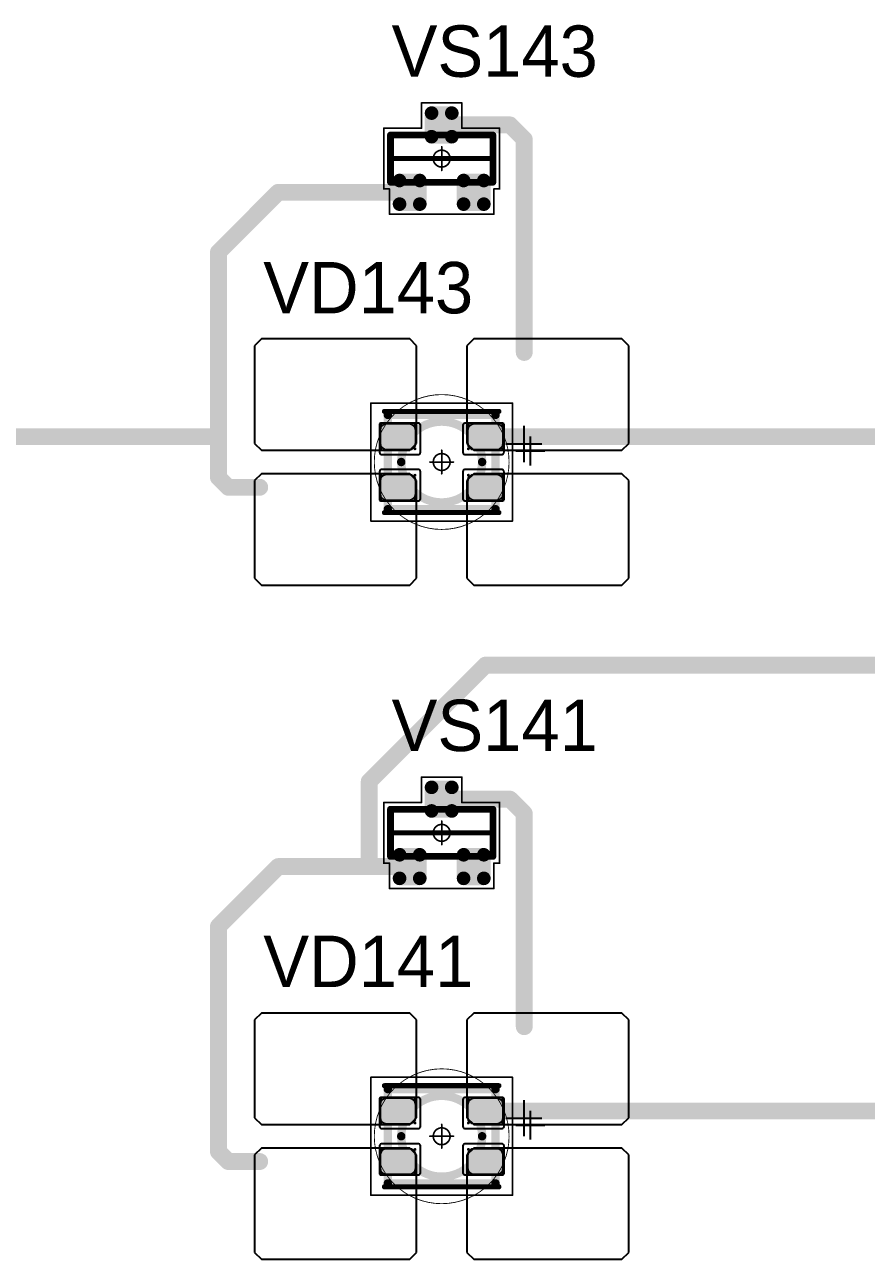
# Model space of a CAD drawing. Header units: millimetres. Extents: x 0 to 400, y 0 to 511.
# Drawn here: x 347.63 to 372.6, y 57.85 to 94.47 of the extents above; entities that cross this region are included whole.
import ezdxf

# ---------------------------------------------------------------- set-up
doc = ezdxf.new("R2010")
doc.units = ezdxf.units.MM
for name, color, linetype in [('Mechanical13', 56, 'Continuous'), ('Mechanical15', 56, 'Continuous'), ('Mechanical2', 216, 'Continuous'), ('TopLayer', 1, 'Continuous'), ('TopOverlay', 2, 'Continuous'), ('TopPaste', 8, 'Continuous'), ('TopSolder', 216, 'Continuous')]:
    doc.layers.add(name, color=color, linetype=linetype)

# ---------------------------------------------------------------- blocks, each defined once
blk = doc.blocks.new('SOT23_454')
at = {"layer": 'Mechanical13', "const_width": 0.2}
for points in [[(-0.7, 1.52), (0.7, 1.52)], [(-0.7, 1.52), (-0.7, -1.52)], [(0.7, 1.52), (0.7, -1.52)], [(-0.7, -1.52), (0.7, -1.52)]]:
    blk.add_lwpolyline(points, dxfattribs=at)
at = {"layer": 'Mechanical13', "const_width": 0.1}
for points in [[(-0.75, 1.52, 1), (-0.65, 1.52, 1)], [(-0.75, 1.52, 1), (-0.65, 1.52, 1)], [(0.65, 1.52, 1), (0.75, 1.52, 1)], [(0.65, 1.52, 1), (0.75, 1.52, 1)], [(-0.75, -1.52, 1), (-0.65, -1.52, 1)], [(-0.75, -1.52, 1), (-0.65, -1.52, 1)], [(0.65, -1.52, 1), (0.75, -1.52, 1)], [(0.65, -1.52, 1), (0.75, -1.52, 1)]]:
    blk.add_lwpolyline(points, format="xyb", close=True, dxfattribs=at)
at = {"layer": 'Mechanical15', "const_width": 0.05}
for points in [[(-1.65, 1.55), (-1.65, -1.55)], [(-1.65, 1.55), (-0.9, 1.55)], [(-0.9, 1.72), (-0.9, 1.55)], [(-0.9, 1.72), (0.9, 1.72)], [(0.9, 1.72), (0.9, 0.6)], [(0, 0.35), (0, -0.35)], [(0.9, 0.6), (1.65, 0.6)], [(1.65, 0.6), (1.65, -0.6)], [(-0.35, 0), (0.35, 0)], [(0.9, -0.6), (1.65, -0.6)], [(0.9, -0.6), (0.9, -1.72)], [(-1.65, -1.55), (-0.9, -1.55)], [(-0.9, -1.55), (-0.9, -1.72)], [(-0.9, -1.72), (0.9, -1.72)]]:
    blk.add_lwpolyline(points, dxfattribs=at)
at = {"layer": 'Mechanical15'}
for points, const_width in [([(-1.662, 1.55, 1), (-1.637, 1.55, 1)], 0.025), ([(-1.662, 1.55, 1), (-1.637, 1.55, 1)], 0.025), ([(-0.913, 1.72, 1), (-0.888, 1.72, 1)], 0.025), ([(-0.913, 1.72, 1), (-0.888, 1.72, 1)], 0.025), ([(-0.913, 1.55, 1), (-0.888, 1.55, 1)], 0.025), ([(-0.913, 1.55, 1), (-0.888, 1.55, 1)], 0.025), ([(0.888, 1.72, 1), (0.913, 1.72, 1)], 0.025), ([(0.888, 1.72, 1), (0.913, 1.72, 1)], 0.025), ([(-0.012, 0.35, 1), (0.012, 0.35, 1)], 0.025), ([(0.888, 0.6, 1), (0.913, 0.6, 1)], 0.025), ([(0.888, 0.6, 1), (0.913, 0.6, 1)], 0.025), ([(1.637, 0.6, 1), (1.662, 0.6, 1)], 0.025), ([(1.637, 0.6, 1), (1.662, 0.6, 1)], 0.025), ([(-0.362, 0, 1), (-0.337, 0, 1)], 0.025), ([(0.25, 0, 1), (-0.25, 0, 1)], 0.05), ([(-0.262, 0, 1), (-0.238, 0, 1)], 0.025), ([(0.238, 0, 1), (0.262, 0, 1)], 0.025), ([(0.337, 0, 1), (0.362, 0, 1)], 0.025), ([(-0.012, -0.35, 1), (0.012, -0.35, 1)], 0.025), ([(0.888, -0.6, 1), (0.913, -0.6, 1)], 0.025), ([(0.888, -0.6, 1), (0.913, -0.6, 1)], 0.025), ([(1.637, -0.6, 1), (1.662, -0.6, 1)], 0.025), ([(1.637, -0.6, 1), (1.662, -0.6, 1)], 0.025), ([(-1.662, -1.55, 1), (-1.637, -1.55, 1)], 0.025), ([(-1.662, -1.55, 1), (-1.637, -1.55, 1)], 0.025), ([(-0.913, -1.55, 1), (-0.888, -1.55, 1)], 0.025), ([(-0.913, -1.55, 1), (-0.888, -1.55, 1)], 0.025), ([(-0.913, -1.72, 1), (-0.888, -1.72, 1)], 0.025), ([(-0.913, -1.72, 1), (-0.888, -1.72, 1)], 0.025), ([(0.888, -1.72, 1), (0.913, -1.72, 1)], 0.025), ([(0.888, -1.72, 1), (0.913, -1.72, 1)], 0.025)]:
    blk.add_lwpolyline(points, format="xyb", close=True, dxfattribs=dict(at, const_width=const_width))
at = {"layer": 'TopLayer', "const_width": 0.1}
for points in [[(-1.4, 1.25, 1), (-1.3, 1.25, 1)], [(-0.7, 1.25, 1), (-0.6, 1.25, 1)], [(-1.4, 0.65, 1), (-1.3, 0.65, 1)], [(-0.7, 0.65, 1), (-0.6, 0.65, 1)], [(0.6, 0.3, 1), (0.7, 0.3, 1)], [(1.3, 0.3, 1), (1.4, 0.3, 1)], [(0.6, -0.3, 1), (0.7, -0.3, 1)], [(1.3, -0.3, 1), (1.4, -0.3, 1)], [(-1.4, -0.65, 1), (-1.3, -0.65, 1)], [(-0.7, -0.65, 1), (-0.6, -0.65, 1)], [(-1.4, -1.25, 1), (-1.3, -1.25, 1)], [(-0.7, -1.25, 1), (-0.6, -1.25, 1)]]:
    blk.add_lwpolyline(points, format="xyb", close=True, dxfattribs=at)
at = {"layer": 'TopLayer'}
for points in [[(-1.45, 1.25), (-1.45, 0.65), (-0.55, 1.25), (-0.55, 0.65)], [(-1.35, 1.35), (-1.35, 0.55), (-0.65, 1.35), (-0.65, 0.55)], [(0.65, 0.4), (0.65, -0.4), (1.35, 0.4), (1.35, -0.4)], [(0.55, 0.3), (0.55, -0.3), (1.45, 0.3), (1.45, -0.3)], [(-1.45, -0.65), (-1.45, -1.25), (-0.55, -0.65), (-0.55, -1.25)], [(-1.35, -0.55), (-1.35, -1.35), (-0.65, -0.55), (-0.65, -1.35)]]:
    blk.add_solid(points, dxfattribs=at)
at = {"layer": 'TopOverlay', "const_width": 0.15}
blk.add_lwpolyline([(0, 1.5), (0, -1.5)], dxfattribs=at)
at = {"layer": 'TopOverlay', "const_width": 0.075}
for points in [[(-0.038, 1.5, 1), (0.038, 1.5, 1)], [(-0.038, -1.5, 1), (0.038, -1.5, 1)]]:
    blk.add_lwpolyline(points, format="xyb", close=True, dxfattribs=at)
at = {"layer": 'TopPaste', "const_width": 0.075}
for points in [[(-1.387, 1.25, 1), (-1.313, 1.25, 1)], [(-0.687, 1.25, 1), (-0.613, 1.25, 1)], [(-1.387, 0.65, 1), (-1.313, 0.65, 1)], [(-0.687, 0.65, 1), (-0.613, 0.65, 1)], [(0.613, 0.3, 1), (0.687, 0.3, 1)], [(1.313, 0.3, 1), (1.387, 0.3, 1)], [(0.613, -0.3, 1), (0.687, -0.3, 1)], [(1.313, -0.3, 1), (1.387, -0.3, 1)], [(-1.387, -0.65, 1), (-1.313, -0.65, 1)], [(-0.687, -0.65, 1), (-0.613, -0.65, 1)], [(-1.387, -1.25, 1), (-1.313, -1.25, 1)], [(-0.687, -1.25, 1), (-0.613, -1.25, 1)]]:
    blk.add_lwpolyline(points, format="xyb", close=True, dxfattribs=at)
at = {"layer": 'TopPaste'}
for points in [[(-1.425, 1.25), (-1.425, 0.65), (-0.575, 1.25), (-0.575, 0.65)], [(-1.35, 1.325), (-1.35, 0.575), (-0.65, 1.325), (-0.65, 0.575)], [(0.65, 0.375), (0.65, -0.375), (1.35, 0.375), (1.35, -0.375)], [(0.575, 0.3), (0.575, -0.3), (1.425, 0.3), (1.425, -0.3)], [(-1.425, -0.65), (-1.425, -1.25), (-0.575, -0.65), (-0.575, -1.25)], [(-1.35, -0.575), (-1.35, -1.325), (-0.65, -0.575), (-0.65, -1.325)]]:
    blk.add_solid(points, dxfattribs=at)
at = {"layer": 'TopSolder', "const_width": 0.202}
for points in [[(-1.451, 1.25, 1), (-1.249, 1.25, 1)], [(-0.751, 1.25, 1), (-0.549, 1.25, 1)], [(-1.451, 0.65, 1), (-1.249, 0.65, 1)], [(-0.751, 0.65, 1), (-0.549, 0.65, 1)], [(0.549, 0.3, 1), (0.751, 0.3, 1)], [(1.249, 0.3, 1), (1.451, 0.3, 1)], [(0.549, -0.3, 1), (0.751, -0.3, 1)], [(1.249, -0.3, 1), (1.451, -0.3, 1)], [(-1.451, -0.65, 1), (-1.249, -0.65, 1)], [(-0.751, -0.65, 1), (-0.549, -0.65, 1)], [(-1.451, -1.25, 1), (-1.249, -1.25, 1)], [(-0.751, -1.25, 1), (-0.549, -1.25, 1)]]:
    blk.add_lwpolyline(points, format="xyb", close=True, dxfattribs=at)
at = {"layer": 'TopSolder'}
for points in [[(-1.552, 1.25), (-1.552, 0.65), (-0.448, 1.25), (-0.448, 0.65)], [(-1.35, 1.452), (-1.35, 0.448), (-0.65, 1.452), (-0.65, 0.448)], [(0.65, 0.502), (0.65, -0.502), (1.35, 0.502), (1.35, -0.502)], [(0.448, 0.3), (0.448, -0.3), (1.552, 0.3), (1.552, -0.3)], [(-1.552, -0.65), (-1.552, -1.25), (-0.448, -0.65), (-0.448, -1.25)], [(-1.35, -0.448), (-1.35, -1.452), (-0.65, -0.448), (-0.65, -1.452)]]:
    blk.add_solid(points, dxfattribs=at)
blk = doc.blocks.new('SOT23_456')
at = {"layer": 'Mechanical13', "const_width": 0.2}
for points in [[(-0.7, 1.52), (0.7, 1.52)], [(-0.7, 1.52), (-0.7, -1.52)], [(0.7, 1.52), (0.7, -1.52)], [(-0.7, -1.52), (0.7, -1.52)]]:
    blk.add_lwpolyline(points, dxfattribs=at)
at = {"layer": 'Mechanical13', "const_width": 0.1}
for points in [[(-0.75, 1.52, 1), (-0.65, 1.52, 1)], [(-0.75, 1.52, 1), (-0.65, 1.52, 1)], [(0.65, 1.52, 1), (0.75, 1.52, 1)], [(0.65, 1.52, 1), (0.75, 1.52, 1)], [(-0.75, -1.52, 1), (-0.65, -1.52, 1)], [(-0.75, -1.52, 1), (-0.65, -1.52, 1)], [(0.65, -1.52, 1), (0.75, -1.52, 1)], [(0.65, -1.52, 1), (0.75, -1.52, 1)]]:
    blk.add_lwpolyline(points, format="xyb", close=True, dxfattribs=at)
at = {"layer": 'Mechanical15', "const_width": 0.05}
for points in [[(-1.65, 1.55), (-1.65, -1.55)], [(-1.65, 1.55), (-0.9, 1.55)], [(-0.9, 1.72), (-0.9, 1.55)], [(-0.9, 1.72), (0.9, 1.72)], [(0.9, 1.72), (0.9, 0.6)], [(0, 0.35), (0, -0.35)], [(0.9, 0.6), (1.65, 0.6)], [(1.65, 0.6), (1.65, -0.6)], [(-0.35, 0), (0.35, 0)], [(0.9, -0.6), (1.65, -0.6)], [(0.9, -0.6), (0.9, -1.72)], [(-1.65, -1.55), (-0.9, -1.55)], [(-0.9, -1.55), (-0.9, -1.72)], [(-0.9, -1.72), (0.9, -1.72)]]:
    blk.add_lwpolyline(points, dxfattribs=at)
at = {"layer": 'Mechanical15'}
for points, const_width in [([(-1.662, 1.55, 1), (-1.637, 1.55, 1)], 0.025), ([(-1.662, 1.55, 1), (-1.637, 1.55, 1)], 0.025), ([(-0.913, 1.72, 1), (-0.888, 1.72, 1)], 0.025), ([(-0.913, 1.72, 1), (-0.888, 1.72, 1)], 0.025), ([(-0.913, 1.55, 1), (-0.888, 1.55, 1)], 0.025), ([(-0.913, 1.55, 1), (-0.888, 1.55, 1)], 0.025), ([(0.888, 1.72, 1), (0.913, 1.72, 1)], 0.025), ([(0.888, 1.72, 1), (0.913, 1.72, 1)], 0.025), ([(-0.012, 0.35, 1), (0.012, 0.35, 1)], 0.025), ([(0.888, 0.6, 1), (0.913, 0.6, 1)], 0.025), ([(0.888, 0.6, 1), (0.913, 0.6, 1)], 0.025), ([(1.637, 0.6, 1), (1.662, 0.6, 1)], 0.025), ([(1.637, 0.6, 1), (1.662, 0.6, 1)], 0.025), ([(-0.362, 0, 1), (-0.337, 0, 1)], 0.025), ([(0.25, 0, 1), (-0.25, 0, 1)], 0.05), ([(-0.262, 0, 1), (-0.238, 0, 1)], 0.025), ([(0.238, 0, 1), (0.262, 0, 1)], 0.025), ([(0.337, 0, 1), (0.362, 0, 1)], 0.025), ([(-0.012, -0.35, 1), (0.012, -0.35, 1)], 0.025), ([(0.888, -0.6, 1), (0.913, -0.6, 1)], 0.025), ([(0.888, -0.6, 1), (0.913, -0.6, 1)], 0.025), ([(1.637, -0.6, 1), (1.662, -0.6, 1)], 0.025), ([(1.637, -0.6, 1), (1.662, -0.6, 1)], 0.025), ([(-1.662, -1.55, 1), (-1.637, -1.55, 1)], 0.025), ([(-1.662, -1.55, 1), (-1.637, -1.55, 1)], 0.025), ([(-0.913, -1.55, 1), (-0.888, -1.55, 1)], 0.025), ([(-0.913, -1.55, 1), (-0.888, -1.55, 1)], 0.025), ([(-0.913, -1.72, 1), (-0.888, -1.72, 1)], 0.025), ([(-0.913, -1.72, 1), (-0.888, -1.72, 1)], 0.025), ([(0.888, -1.72, 1), (0.913, -1.72, 1)], 0.025), ([(0.888, -1.72, 1), (0.913, -1.72, 1)], 0.025)]:
    blk.add_lwpolyline(points, format="xyb", close=True, dxfattribs=dict(at, const_width=const_width))
at = {"layer": 'TopLayer', "const_width": 0.1}
for points in [[(-1.4, 1.25, 1), (-1.3, 1.25, 1)], [(-0.7, 1.25, 1), (-0.6, 1.25, 1)], [(-1.4, 0.65, 1), (-1.3, 0.65, 1)], [(-0.7, 0.65, 1), (-0.6, 0.65, 1)], [(0.6, 0.3, 1), (0.7, 0.3, 1)], [(1.3, 0.3, 1), (1.4, 0.3, 1)], [(0.6, -0.3, 1), (0.7, -0.3, 1)], [(1.3, -0.3, 1), (1.4, -0.3, 1)], [(-1.4, -0.65, 1), (-1.3, -0.65, 1)], [(-0.7, -0.65, 1), (-0.6, -0.65, 1)], [(-1.4, -1.25, 1), (-1.3, -1.25, 1)], [(-0.7, -1.25, 1), (-0.6, -1.25, 1)]]:
    blk.add_lwpolyline(points, format="xyb", close=True, dxfattribs=at)
at = {"layer": 'TopLayer'}
for points in [[(-1.45, 1.25), (-1.45, 0.65), (-0.55, 1.25), (-0.55, 0.65)], [(-1.35, 1.35), (-1.35, 0.55), (-0.65, 1.35), (-0.65, 0.55)], [(0.65, 0.4), (0.65, -0.4), (1.35, 0.4), (1.35, -0.4)], [(0.55, 0.3), (0.55, -0.3), (1.45, 0.3), (1.45, -0.3)], [(-1.45, -0.65), (-1.45, -1.25), (-0.55, -0.65), (-0.55, -1.25)], [(-1.35, -0.55), (-1.35, -1.35), (-0.65, -0.55), (-0.65, -1.35)]]:
    blk.add_solid(points, dxfattribs=at)
at = {"layer": 'TopOverlay', "const_width": 0.15}
blk.add_lwpolyline([(0, 1.5), (0, -1.5)], dxfattribs=at)
at = {"layer": 'TopOverlay', "const_width": 0.075}
for points in [[(-0.038, 1.5, 1), (0.038, 1.5, 1)], [(-0.038, -1.5, 1), (0.038, -1.5, 1)]]:
    blk.add_lwpolyline(points, format="xyb", close=True, dxfattribs=at)
at = {"layer": 'TopPaste', "const_width": 0.075}
for points in [[(-1.387, 1.25, 1), (-1.313, 1.25, 1)], [(-0.687, 1.25, 1), (-0.613, 1.25, 1)], [(-1.387, 0.65, 1), (-1.313, 0.65, 1)], [(-0.687, 0.65, 1), (-0.613, 0.65, 1)], [(0.613, 0.3, 1), (0.687, 0.3, 1)], [(1.313, 0.3, 1), (1.387, 0.3, 1)], [(0.613, -0.3, 1), (0.687, -0.3, 1)], [(1.313, -0.3, 1), (1.387, -0.3, 1)], [(-1.387, -0.65, 1), (-1.313, -0.65, 1)], [(-0.687, -0.65, 1), (-0.613, -0.65, 1)], [(-1.387, -1.25, 1), (-1.313, -1.25, 1)], [(-0.687, -1.25, 1), (-0.613, -1.25, 1)]]:
    blk.add_lwpolyline(points, format="xyb", close=True, dxfattribs=at)
at = {"layer": 'TopPaste'}
for points in [[(-1.425, 1.25), (-1.425, 0.65), (-0.575, 1.25), (-0.575, 0.65)], [(-1.35, 1.325), (-1.35, 0.575), (-0.65, 1.325), (-0.65, 0.575)], [(0.65, 0.375), (0.65, -0.375), (1.35, 0.375), (1.35, -0.375)], [(0.575, 0.3), (0.575, -0.3), (1.425, 0.3), (1.425, -0.3)], [(-1.425, -0.65), (-1.425, -1.25), (-0.575, -0.65), (-0.575, -1.25)], [(-1.35, -0.575), (-1.35, -1.325), (-0.65, -0.575), (-0.65, -1.325)]]:
    blk.add_solid(points, dxfattribs=at)
at = {"layer": 'TopSolder', "const_width": 0.202}
for points in [[(-1.451, 1.25, 1), (-1.249, 1.25, 1)], [(-0.751, 1.25, 1), (-0.549, 1.25, 1)], [(-1.451, 0.65, 1), (-1.249, 0.65, 1)], [(-0.751, 0.65, 1), (-0.549, 0.65, 1)], [(0.549, 0.3, 1), (0.751, 0.3, 1)], [(1.249, 0.3, 1), (1.451, 0.3, 1)], [(0.549, -0.3, 1), (0.751, -0.3, 1)], [(1.249, -0.3, 1), (1.451, -0.3, 1)], [(-1.451, -0.65, 1), (-1.249, -0.65, 1)], [(-0.751, -0.65, 1), (-0.549, -0.65, 1)], [(-1.451, -1.25, 1), (-1.249, -1.25, 1)], [(-0.751, -1.25, 1), (-0.549, -1.25, 1)]]:
    blk.add_lwpolyline(points, format="xyb", close=True, dxfattribs=at)
at = {"layer": 'TopSolder'}
for points in [[(-1.552, 1.25), (-1.552, 0.65), (-0.448, 1.25), (-0.448, 0.65)], [(-1.35, 1.452), (-1.35, 0.448), (-0.65, 1.452), (-0.65, 0.448)], [(0.65, 0.502), (0.65, -0.502), (1.35, 0.502), (1.35, -0.502)], [(0.448, 0.3), (0.448, -0.3), (1.552, 0.3), (1.552, -0.3)], [(-1.552, -0.65), (-1.552, -1.25), (-0.448, -0.65), (-0.448, -1.25)], [(-1.35, -0.448), (-1.35, -1.452), (-0.65, -0.448), (-0.65, -1.452)]]:
    blk.add_solid(points, dxfattribs=at)
blk = doc.blocks.new('E65F_658')
at = {"layer": 'Mechanical13'}
for p, q in [((2.441, 1.071), (2.441, 0)), ((1.905, 0.536), (2.976, 0.536))]:
    blk.add_line(p, q, dxfattribs=at)
at = {"layer": 'Mechanical13', "const_width": 0.25}
for points in [[(-1.6, -1.4), (-1.6, 1.4)], [(-1.6, 1.4), (1.6, 1.4)], [(1.6, -1.4), (1.6, 1.4)], [(-1.6, -1.4), (1.6, -1.4)]]:
    blk.add_lwpolyline(points, dxfattribs=at)
at = {"layer": 'Mechanical13'}
for points, const_width in [([(-1.663, 1.4, 1), (-1.538, 1.4, 1)], 0.125), ([(-1.663, 1.4, 1), (-1.538, 1.4, 1)], 0.125), ([(1.537, 1.4, 1), (1.662, 1.4, 1)], 0.125), ([(1.537, 1.4, 1), (1.662, 1.4, 1)], 0.125), ([(1.2, 0, 1), (-1.2, 0, 1)], 0.25), ([(-1.263, 0, 1), (-1.138, 0, 1)], 0.125), ([(1.137, 0, 1), (1.262, 0, 1)], 0.125), ([(-1.663, -1.4, 1), (-1.538, -1.4, 1)], 0.125), ([(-1.663, -1.4, 1), (-1.538, -1.4, 1)], 0.125), ([(1.537, -1.4, 1), (1.662, -1.4, 1)], 0.125), ([(1.537, -1.4, 1), (1.662, -1.4, 1)], 0.125)]:
    blk.add_lwpolyline(points, format="xyb", close=True, dxfattribs=dict(at, const_width=const_width))
at = {"layer": 'Mechanical15', "const_width": 0.05}
for points in [[(-2.1, 1.75), (2.1, 1.75)], [(-2.1, -1.75), (-2.1, 1.75)], [(2.1, -1.75), (2.1, 1.75)], [(0, -0.35), (0, 0.35)], [(0, -0.35), (0, 0.35)], [(-0.35, 0), (0.35, 0)], [(-0.35, 0), (0.35, 0)], [(-2.1, -1.75), (2.1, -1.75)]]:
    blk.add_lwpolyline(points, dxfattribs=at)
at = {"layer": 'Mechanical15'}
for points, const_width in [([(-2.113, 1.75, 1), (-2.088, 1.75, 1)], 0.025), ([(-2.113, 1.75, 1), (-2.088, 1.75, 1)], 0.025), ([(2.087, 1.75, 1), (2.112, 1.75, 1)], 0.025), ([(2.087, 1.75, 1), (2.112, 1.75, 1)], 0.025), ([(-0.013, 0.35, 1), (0.012, 0.35, 1)], 0.025), ([(-0.013, 0.35, 1), (0.012, 0.35, 1)], 0.025), ([(-0.363, 0, 1), (-0.338, 0, 1)], 0.025), ([(-0.363, 0, 1), (-0.338, 0, 1)], 0.025), ([(0.25, 0, 1), (-0.25, 0, 1)], 0.05), ([(0.25, 0, 1), (-0.25, 0, 1)], 0.05), ([(-0.263, 0, 1), (-0.238, 0, 1)], 0.025), ([(-0.263, 0, 1), (-0.238, 0, 1)], 0.025), ([(0.237, 0, 1), (0.262, 0, 1)], 0.025), ([(0.237, 0, 1), (0.262, 0, 1)], 0.025), ([(0.337, 0, 1), (0.362, 0, 1)], 0.025), ([(0.337, 0, 1), (0.362, 0, 1)], 0.025), ([(-0.013, -0.35, 1), (0.012, -0.35, 1)], 0.025), ([(-0.013, -0.35, 1), (0.012, -0.35, 1)], 0.025), ([(-2.113, -1.75, 1), (-2.088, -1.75, 1)], 0.025), ([(-2.113, -1.75, 1), (-2.088, -1.75, 1)], 0.025), ([(2.087, -1.75, 1), (2.112, -1.75, 1)], 0.025), ([(2.087, -1.75, 1), (2.112, -1.75, 1)], 0.025)]:
    blk.add_lwpolyline(points, format="xyb", close=True, dxfattribs=dict(at, const_width=const_width))
at = {"layer": 'TopLayer'}
for p, q in [((-5.35, 3.65), (-5.55, 3.45)), ((-5.55, 3.45), (-5.55, 3.45)), ((-5.55, 3.45), (-5.55, 0.55)), ((-0.95, 3.65), (-5.35, 3.65)), ((-5.35, 3.65), (-5.35, 3.65)), ((-0.75, 3.45), (-0.95, 3.65)), ((-0.75, 0.55), (-0.75, 3.45)), ((0.95, 3.65), (0.75, 3.45)), ((0.75, 3.45), (0.75, 3.45)), ((0.75, 3.45), (0.75, 0.55)), ((5.35, 3.65), (0.95, 3.65)), ((0.95, 3.65), (0.95, 3.65)), ((5.55, 3.45), (5.35, 3.65)), ((5.55, 0.55), (5.55, 3.45)), ((-5.55, 0.55), (-5.35, 0.35)), ((-0.95, 0.35), (-0.75, 0.55)), ((0.75, 0.55), (0.95, 0.35)), ((5.35, 0.35), (5.55, 0.55)), ((-5.35, 0.35), (-0.95, 0.35)), ((0.95, 0.35), (5.35, 0.35)), ((-5.35, -0.35), (-5.55, -0.55)), ((-0.95, -0.35), (-5.35, -0.35)), ((-5.35, -0.35), (-5.35, -0.35)), ((-0.75, -0.55), (-0.95, -0.35)), ((0.95, -0.35), (0.75, -0.55)), ((5.35, -0.35), (0.95, -0.35)), ((0.95, -0.35), (0.95, -0.35)), ((5.55, -0.55), (5.35, -0.35)), ((-5.55, -0.55), (-5.55, -0.55)), ((-5.55, -0.55), (-5.55, -3.45)), ((-0.75, -3.45), (-0.75, -0.55)), ((0.75, -0.55), (0.75, -0.55)), ((0.75, -0.55), (0.75, -3.45)), ((5.55, -3.45), (5.55, -0.55)), ((-5.55, -3.45), (-5.35, -3.65)), ((-5.35, -3.65), (-0.95, -3.65)), ((-0.95, -3.65), (-0.75, -3.45)), ((0.75, -3.45), (0.95, -3.65)), ((0.95, -3.65), (5.35, -3.65)), ((5.35, -3.65), (5.55, -3.45))]:
    blk.add_line(p, q, dxfattribs=at)
at = {"layer": 'TopLayer', "const_width": 0.04}
for points in [[(-1.83, 1.11, 1), (-1.79, 1.11, 1)], [(-0.81, 1.11, 1), (-0.77, 1.11, 1)], [(0.77, 1.11, 1), (0.81, 1.11, 1)], [(1.79, 1.11, 1), (1.83, 1.11, 1)], [(-1.83, 0.39, 1), (-1.79, 0.39, 1)], [(-0.81, 0.39, 1), (-0.77, 0.39, 1)], [(0.77, 0.39, 1), (0.81, 0.39, 1)], [(1.79, 0.39, 1), (1.83, 0.39, 1)], [(-1.83, -0.39, 1), (-1.79, -0.39, 1)], [(-0.81, -0.39, 1), (-0.77, -0.39, 1)], [(0.77, -0.39, 1), (0.81, -0.39, 1)], [(1.79, -0.39, 1), (1.83, -0.39, 1)], [(-1.83, -1.11, 1), (-1.79, -1.11, 1)], [(-0.81, -1.11, 1), (-0.77, -1.11, 1)], [(0.77, -1.11, 1), (0.81, -1.11, 1)], [(1.79, -1.11, 1), (1.83, -1.11, 1)]]:
    blk.add_lwpolyline(points, format="xyb", close=True, dxfattribs=at)
at = {"layer": 'TopLayer'}
for points in [[(-1.85, 1.11), (-1.85, 0.39), (-0.75, 1.11), (-0.75, 0.39)], [(-1.81, 1.15), (-1.81, 0.35), (-0.79, 1.15), (-0.79, 0.35)], [(0.75, 1.11), (0.75, 0.39), (1.85, 1.11), (1.85, 0.39)], [(0.79, 1.15), (0.79, 0.35), (1.81, 1.15), (1.81, 0.35)], [(-1.81, -0.35), (-1.81, -1.15), (-0.79, -0.35), (-0.79, -1.15)], [(0.79, -0.35), (0.79, -1.15), (1.81, -0.35), (1.81, -1.15)], [(-1.85, -0.39), (-1.85, -1.11), (-0.75, -0.39), (-0.75, -1.11)], [(0.75, -0.39), (0.75, -1.11), (1.85, -0.39), (1.85, -1.11)]]:
    blk.add_solid(points, dxfattribs=at)
at = {"layer": 'TopOverlay'}
for p, q in [((2.628, 0.757), (2.628, -0.1)), ((2.2, 0.328), (3.057, 0.328))]:
    blk.add_line(p, q, dxfattribs=at)
at = {"layer": 'TopOverlay', "const_width": 0.15}
for points in [[(-1.7, 1.5), (1.7, 1.5)], [(-1.7, -1.5), (1.7, -1.5)]]:
    blk.add_lwpolyline(points, dxfattribs=at)
at = {"layer": 'TopOverlay', "const_width": 0.075}
for points in [[(-1.738, 1.5, 1), (-1.663, 1.5, 1)], [(1.662, 1.5, 1), (1.737, 1.5, 1)], [(-1.738, -1.5, 1), (-1.663, -1.5, 1)], [(1.662, -1.5, 1), (1.737, -1.5, 1)]]:
    blk.add_lwpolyline(points, format="xyb", close=True, dxfattribs=at)
at = {"layer": 'TopPaste'}
for p, q in [((-1.711, 1.114), (-1.773, 1.073)), ((-1.638, 1.129), (-1.711, 1.114)), ((-0.963, 1.129), (-1.638, 1.129)), ((-0.889, 1.114), (-0.963, 1.129)), ((-0.827, 1.073), (-0.889, 1.114)), ((0.889, 1.114), (0.827, 1.073)), ((0.962, 1.129), (0.889, 1.114)), ((1.637, 1.129), (0.962, 1.129)), ((1.711, 1.114), (1.637, 1.129)), ((1.773, 1.073), (1.711, 1.114)), ((-1.814, 1.011), (-1.829, 0.938)), ((-1.829, 0.938), (-1.829, 0.563)), ((-1.773, 1.073), (-1.814, 1.011)), ((-0.786, 1.011), (-0.827, 1.073)), ((-0.771, 0.938), (-0.786, 1.011)), ((-0.771, 0.563), (-0.771, 0.938)), ((0.786, 1.011), (0.771, 0.938)), ((0.771, 0.938), (0.771, 0.563)), ((0.827, 1.073), (0.786, 1.011)), ((1.814, 1.011), (1.773, 1.073)), ((1.829, 0.938), (1.814, 1.011)), ((1.829, 0.563), (1.829, 0.938)), ((-1.829, 0.563), (-1.814, 0.489)), ((-1.814, 0.489), (-1.773, 0.427)), ((-1.773, 0.427), (-1.711, 0.386)), ((-1.711, 0.386), (-1.638, 0.371)), ((-1.638, 0.371), (-0.963, 0.371)), ((-0.963, 0.371), (-0.889, 0.386)), ((-0.889, 0.386), (-0.827, 0.427)), ((-0.827, 0.427), (-0.786, 0.489)), ((-0.786, 0.489), (-0.771, 0.563)), ((0.771, 0.563), (0.786, 0.489)), ((0.786, 0.489), (0.827, 0.427)), ((0.827, 0.427), (0.889, 0.386)), ((0.889, 0.386), (0.962, 0.371)), ((0.962, 0.371), (1.637, 0.371)), ((1.637, 0.371), (1.711, 0.386)), ((1.711, 0.386), (1.773, 0.427)), ((1.773, 0.427), (1.814, 0.489)), ((1.814, 0.489), (1.829, 0.563)), ((-1.814, -0.489), (-1.829, -0.563)), ((-1.829, -0.563), (-1.829, -0.938)), ((-1.773, -0.427), (-1.814, -0.489)), ((-1.711, -0.386), (-1.773, -0.427)), ((-1.638, -0.371), (-1.711, -0.386)), ((-0.963, -0.371), (-1.638, -0.371)), ((-0.889, -0.386), (-0.963, -0.371)), ((-0.827, -0.427), (-0.889, -0.386)), ((-0.786, -0.489), (-0.827, -0.427)), ((-0.771, -0.563), (-0.786, -0.489)), ((-0.771, -0.938), (-0.771, -0.563)), ((0.786, -0.489), (0.771, -0.563)), ((0.771, -0.563), (0.771, -0.938)), ((0.827, -0.427), (0.786, -0.489)), ((0.889, -0.386), (0.827, -0.427)), ((0.962, -0.371), (0.889, -0.386)), ((1.637, -0.371), (0.962, -0.371)), ((1.711, -0.386), (1.637, -0.371)), ((1.773, -0.427), (1.711, -0.386)), ((1.814, -0.489), (1.773, -0.427)), ((1.829, -0.563), (1.814, -0.489)), ((1.829, -0.938), (1.829, -0.563)), ((-1.829, -0.938), (-1.814, -1.011)), ((-1.814, -1.011), (-1.773, -1.073)), ((-1.773, -1.073), (-1.711, -1.114)), ((-0.889, -1.114), (-0.827, -1.073)), ((-0.827, -1.073), (-0.786, -1.011)), ((-0.786, -1.011), (-0.771, -0.938)), ((0.771, -0.938), (0.786, -1.011)), ((0.786, -1.011), (0.827, -1.073)), ((0.827, -1.073), (0.889, -1.114)), ((1.711, -1.114), (1.773, -1.073)), ((1.773, -1.073), (1.814, -1.011)), ((1.814, -1.011), (1.829, -0.938)), ((-1.711, -1.114), (-1.638, -1.129)), ((-1.638, -1.129), (-0.963, -1.129)), ((-0.963, -1.129), (-0.889, -1.114)), ((0.889, -1.114), (0.962, -1.129)), ((0.962, -1.129), (1.637, -1.129)), ((1.637, -1.129), (1.711, -1.114))]:
    blk.add_line(p, q, dxfattribs=at)
at = {"layer": 'TopSolder'}
for p, q in [((-1.842, 1.129), (-1.85, 1.111)), ((-1.85, 1.111), (-1.85, 1.101)), ((-1.85, 1.101), (-1.85, 1.101)), ((-1.85, 1.101), (-1.85, 0.301)), ((-1.828, 1.143), (-1.842, 1.129)), ((-1.81, 1.151), (-1.828, 1.143)), ((-1.8, 1.151), (-1.81, 1.151)), ((-0.7, 1.151), (-1.8, 1.151)), ((-0.685, 1.151), (-0.7, 1.151)), ((-0.7, 1.151), (-0.7, 1.151)), ((-0.658, 1.139), (-0.685, 1.151)), ((-0.636, 1.118), (-0.658, 1.139)), ((-0.625, 1.09), (-0.636, 1.118)), ((0.636, 1.118), (0.625, 1.09)), ((0.657, 1.139), (0.636, 1.118)), ((0.685, 1.151), (0.657, 1.139)), ((0.7, 1.151), (0.685, 1.151)), ((1.8, 1.151), (0.7, 1.151)), ((1.81, 1.151), (1.8, 1.151)), ((1.8, 1.151), (1.8, 1.151)), ((1.828, 1.143), (1.81, 1.151)), ((1.842, 1.129), (1.828, 1.143)), ((1.85, 1.111), (1.842, 1.129)), ((1.85, 1.101), (1.85, 1.111)), ((1.85, 0.301), (1.85, 1.101)), ((-0.625, 1.076), (-0.625, 1.09)), ((-0.625, 0.301), (-0.625, 1.076)), ((0.625, 1.09), (0.625, 1.076)), ((0.625, 1.076), (0.625, 1.076)), ((0.625, 1.076), (0.625, 0.301)), ((-1.85, 0.301), (-1.85, 0.286)), ((-1.85, 0.286), (-1.839, 0.258)), ((-1.839, 0.258), (-1.818, 0.237)), ((-1.818, 0.237), (-1.79, 0.226)), ((-1.79, 0.226), (-1.775, 0.226)), ((-1.775, 0.226), (-1.775, 0.226)), ((-1.775, 0.226), (-0.7, 0.226)), ((-0.7, 0.226), (-0.685, 0.226)), ((-0.685, 0.226), (-0.658, 0.237)), ((-0.658, 0.237), (-0.636, 0.258)), ((-0.636, 0.258), (-0.625, 0.286)), ((-0.625, 0.286), (-0.625, 0.301)), ((-0.625, 0.301), (-0.625, 0.301)), ((0.625, 0.301), (0.625, 0.286)), ((0.625, 0.286), (0.636, 0.258)), ((0.636, 0.258), (0.657, 0.237)), ((0.657, 0.237), (0.685, 0.226)), ((0.685, 0.226), (0.7, 0.226)), ((0.7, 0.226), (0.7, 0.226)), ((0.7, 0.226), (1.775, 0.226)), ((1.775, 0.226), (1.79, 0.226)), ((1.79, 0.226), (1.817, 0.237)), ((1.817, 0.237), (1.839, 0.258)), ((1.839, 0.258), (1.85, 0.286)), ((1.85, 0.286), (1.85, 0.301)), ((1.85, 0.301), (1.85, 0.301)), ((-1.839, -0.257), (-1.85, -0.285)), ((-1.85, -0.285), (-1.85, -0.299)), ((-1.85, -0.299), (-1.85, -0.299)), ((-1.85, -0.299), (-1.85, -1.099)), ((-1.818, -0.236), (-1.839, -0.257)), ((-1.79, -0.224), (-1.818, -0.236)), ((-1.775, -0.224), (-1.79, -0.224)), ((-0.7, -0.224), (-1.775, -0.224)), ((-0.685, -0.224), (-0.7, -0.224)), ((-0.7, -0.224), (-0.7, -0.224)), ((-0.658, -0.236), (-0.685, -0.224)), ((-0.636, -0.257), (-0.658, -0.236)), ((-0.625, -0.285), (-0.636, -0.257)), ((-0.625, -0.299), (-0.625, -0.285)), ((-0.625, -1.074), (-0.625, -0.299)), ((0.636, -0.257), (0.625, -0.285)), ((0.625, -0.285), (0.625, -0.299)), ((0.625, -0.299), (0.625, -0.299)), ((0.625, -0.299), (0.625, -1.074)), ((0.657, -0.236), (0.636, -0.257)), ((0.685, -0.224), (0.657, -0.236)), ((0.7, -0.224), (0.685, -0.224)), ((1.775, -0.224), (0.7, -0.224)), ((1.79, -0.224), (1.775, -0.224)), ((1.775, -0.224), (1.775, -0.224)), ((1.817, -0.236), (1.79, -0.224)), ((1.839, -0.257), (1.817, -0.236)), ((1.85, -0.285), (1.839, -0.257)), ((1.85, -0.299), (1.85, -0.285)), ((1.85, -1.099), (1.85, -0.299)), ((-0.636, -1.117), (-0.625, -1.089)), ((-0.625, -1.089), (-0.625, -1.074)), ((-0.625, -1.074), (-0.625, -1.074)), ((0.625, -1.074), (0.625, -1.089)), ((0.625, -1.089), (0.636, -1.117)), ((-1.85, -1.099), (-1.85, -1.109)), ((-1.85, -1.109), (-1.842, -1.128)), ((-1.842, -1.128), (-1.828, -1.142)), ((-1.828, -1.142), (-1.81, -1.149)), ((-1.81, -1.149), (-1.8, -1.149)), ((-1.8, -1.149), (-0.7, -1.149)), ((-1.8, -1.149), (-1.8, -1.149)), ((-0.7, -1.149), (-0.685, -1.149)), ((-0.685, -1.149), (-0.658, -1.138)), ((-0.658, -1.138), (-0.636, -1.117)), ((0.636, -1.117), (0.657, -1.138)), ((0.657, -1.138), (0.685, -1.149)), ((0.685, -1.149), (0.7, -1.149)), ((0.7, -1.149), (1.8, -1.149)), ((0.7, -1.149), (0.7, -1.149)), ((1.8, -1.149), (1.81, -1.149)), ((1.81, -1.149), (1.828, -1.142)), ((1.828, -1.142), (1.842, -1.128)), ((1.842, -1.128), (1.85, -1.109)), ((1.85, -1.109), (1.85, -1.099)), ((1.85, -1.099), (1.85, -1.099))]:
    blk.add_line(p, q, dxfattribs=at)
blk = doc.blocks.new('E65F_660')
at = {"layer": 'Mechanical13'}
for p, q in [((2.441, 1.071), (2.441, 0)), ((1.905, 0.536), (2.976, 0.536))]:
    blk.add_line(p, q, dxfattribs=at)
at = {"layer": 'Mechanical13', "const_width": 0.25}
for points in [[(-1.6, 1.4), (-1.6, -1.4)], [(-1.6, 1.4), (1.6, 1.4)], [(1.6, -1.4), (1.6, 1.4)], [(-1.6, -1.4), (1.6, -1.4)]]:
    blk.add_lwpolyline(points, dxfattribs=at)
at = {"layer": 'Mechanical13'}
for points, const_width in [([(-1.663, 1.4, 1), (-1.538, 1.4, 1)], 0.125), ([(-1.663, 1.4, 1), (-1.538, 1.4, 1)], 0.125), ([(1.537, 1.4, 1), (1.662, 1.4, 1)], 0.125), ([(1.537, 1.4, 1), (1.662, 1.4, 1)], 0.125), ([(1.2, 0, 1), (-1.2, 0, 1)], 0.25), ([(-1.263, 0, 1), (-1.138, 0, 1)], 0.125), ([(1.137, 0, 1), (1.262, 0, 1)], 0.125), ([(-1.663, -1.4, 1), (-1.538, -1.4, 1)], 0.125), ([(-1.663, -1.4, 1), (-1.538, -1.4, 1)], 0.125), ([(1.537, -1.4, 1), (1.662, -1.4, 1)], 0.125), ([(1.537, -1.4, 1), (1.662, -1.4, 1)], 0.125)]:
    blk.add_lwpolyline(points, format="xyb", close=True, dxfattribs=dict(at, const_width=const_width))
at = {"layer": 'Mechanical15', "const_width": 0.05}
for points in [[(-2.1, 1.75), (2.1, 1.75)], [(-2.1, -1.75), (-2.1, 1.75)], [(2.1, -1.75), (2.1, 1.75)], [(0, -0.35), (0, 0.35)], [(0, -0.35), (0, 0.35)], [(-0.35, 0), (0.35, 0)], [(-0.35, 0), (0.35, 0)], [(-2.1, -1.75), (2.1, -1.75)]]:
    blk.add_lwpolyline(points, dxfattribs=at)
at = {"layer": 'Mechanical15'}
for points, const_width in [([(-2.113, 1.75, 1), (-2.088, 1.75, 1)], 0.025), ([(-2.113, 1.75, 1), (-2.088, 1.75, 1)], 0.025), ([(2.087, 1.75, 1), (2.112, 1.75, 1)], 0.025), ([(2.087, 1.75, 1), (2.112, 1.75, 1)], 0.025), ([(-0.013, 0.35, 1), (0.012, 0.35, 1)], 0.025), ([(-0.013, 0.35, 1), (0.012, 0.35, 1)], 0.025), ([(-0.363, 0, 1), (-0.338, 0, 1)], 0.025), ([(-0.363, 0, 1), (-0.338, 0, 1)], 0.025), ([(0.25, 0, 1), (-0.25, 0, 1)], 0.05), ([(0.25, 0, 1), (-0.25, 0, 1)], 0.05), ([(-0.263, 0, 1), (-0.238, 0, 1)], 0.025), ([(-0.263, 0, 1), (-0.238, 0, 1)], 0.025), ([(0.237, 0, 1), (0.262, 0, 1)], 0.025), ([(0.237, 0, 1), (0.262, 0, 1)], 0.025), ([(0.337, 0, 1), (0.362, 0, 1)], 0.025), ([(0.337, 0, 1), (0.362, 0, 1)], 0.025), ([(-0.013, -0.35, 1), (0.012, -0.35, 1)], 0.025), ([(-0.013, -0.35, 1), (0.012, -0.35, 1)], 0.025), ([(-2.113, -1.75, 1), (-2.088, -1.75, 1)], 0.025), ([(-2.113, -1.75, 1), (-2.088, -1.75, 1)], 0.025), ([(2.087, -1.75, 1), (2.112, -1.75, 1)], 0.025), ([(2.087, -1.75, 1), (2.112, -1.75, 1)], 0.025)]:
    blk.add_lwpolyline(points, format="xyb", close=True, dxfattribs=dict(at, const_width=const_width))
at = {"layer": 'TopLayer'}
for p, q in [((-5.35, 3.65), (-5.55, 3.45)), ((-5.55, 3.45), (-5.55, 3.45)), ((-5.55, 3.45), (-5.55, 0.55)), ((-0.95, 3.65), (-5.35, 3.65)), ((-5.35, 3.65), (-5.35, 3.65)), ((-0.75, 3.45), (-0.95, 3.65)), ((-0.75, 0.55), (-0.75, 3.45)), ((0.95, 3.65), (0.75, 3.45)), ((0.75, 3.45), (0.75, 3.45)), ((0.75, 3.45), (0.75, 0.55)), ((5.35, 3.65), (0.95, 3.65)), ((0.95, 3.65), (0.95, 3.65)), ((5.55, 3.45), (5.35, 3.65)), ((5.55, 0.55), (5.55, 3.45)), ((-5.55, 0.55), (-5.35, 0.35)), ((-0.95, 0.35), (-0.75, 0.55)), ((0.75, 0.55), (0.95, 0.35)), ((5.35, 0.35), (5.55, 0.55)), ((-5.35, 0.35), (-0.95, 0.35)), ((0.95, 0.35), (5.35, 0.35)), ((-5.35, -0.35), (-5.55, -0.55)), ((-0.95, -0.35), (-5.35, -0.35)), ((-5.35, -0.35), (-5.35, -0.35)), ((-0.75, -0.55), (-0.95, -0.35)), ((0.95, -0.35), (0.75, -0.55)), ((5.35, -0.35), (0.95, -0.35)), ((0.95, -0.35), (0.95, -0.35)), ((5.55, -0.55), (5.35, -0.35)), ((-5.55, -0.55), (-5.55, -0.55)), ((-5.55, -0.55), (-5.55, -3.45)), ((-0.75, -3.45), (-0.75, -0.55)), ((0.75, -0.55), (0.75, -0.55)), ((0.75, -0.55), (0.75, -3.45)), ((5.55, -3.45), (5.55, -0.55)), ((-5.55, -3.45), (-5.35, -3.65)), ((-5.35, -3.65), (-0.95, -3.65)), ((-0.95, -3.65), (-0.75, -3.45)), ((0.75, -3.45), (0.95, -3.65)), ((0.95, -3.65), (5.35, -3.65)), ((5.35, -3.65), (5.55, -3.45))]:
    blk.add_line(p, q, dxfattribs=at)
at = {"layer": 'TopLayer', "const_width": 0.04}
for points in [[(-1.83, 1.11, 1), (-1.79, 1.11, 1)], [(-0.81, 1.11, 1), (-0.77, 1.11, 1)], [(0.77, 1.11, 1), (0.81, 1.11, 1)], [(1.79, 1.11, 1), (1.83, 1.11, 1)], [(-1.83, 0.39, 1), (-1.79, 0.39, 1)], [(-0.81, 0.39, 1), (-0.77, 0.39, 1)], [(0.77, 0.39, 1), (0.81, 0.39, 1)], [(1.79, 0.39, 1), (1.83, 0.39, 1)], [(-1.83, -0.39, 1), (-1.79, -0.39, 1)], [(-0.81, -0.39, 1), (-0.77, -0.39, 1)], [(0.77, -0.39, 1), (0.81, -0.39, 1)], [(1.79, -0.39, 1), (1.83, -0.39, 1)], [(-1.83, -1.11, 1), (-1.79, -1.11, 1)], [(-0.81, -1.11, 1), (-0.77, -1.11, 1)], [(0.77, -1.11, 1), (0.81, -1.11, 1)], [(1.79, -1.11, 1), (1.83, -1.11, 1)]]:
    blk.add_lwpolyline(points, format="xyb", close=True, dxfattribs=at)
at = {"layer": 'TopLayer'}
for points in [[(-1.85, 1.11), (-1.85, 0.39), (-0.75, 1.11), (-0.75, 0.39)], [(-1.81, 1.15), (-1.81, 0.35), (-0.79, 1.15), (-0.79, 0.35)], [(0.75, 1.11), (0.75, 0.39), (1.85, 1.11), (1.85, 0.39)], [(0.79, 1.15), (0.79, 0.35), (1.81, 1.15), (1.81, 0.35)], [(-1.81, -0.35), (-1.81, -1.15), (-0.79, -0.35), (-0.79, -1.15)], [(0.79, -0.35), (0.79, -1.15), (1.81, -0.35), (1.81, -1.15)], [(-1.85, -0.39), (-1.85, -1.11), (-0.75, -0.39), (-0.75, -1.11)], [(0.75, -0.39), (0.75, -1.11), (1.85, -0.39), (1.85, -1.11)]]:
    blk.add_solid(points, dxfattribs=at)
at = {"layer": 'TopOverlay'}
for p, q in [((2.628, 0.757), (2.628, -0.1)), ((2.2, 0.328), (3.057, 0.328))]:
    blk.add_line(p, q, dxfattribs=at)
at = {"layer": 'TopOverlay', "const_width": 0.15}
for points in [[(-1.7, 1.5), (1.7, 1.5)], [(-1.7, -1.5), (1.7, -1.5)]]:
    blk.add_lwpolyline(points, dxfattribs=at)
at = {"layer": 'TopOverlay', "const_width": 0.075}
for points in [[(-1.738, 1.5, 1), (-1.663, 1.5, 1)], [(1.662, 1.5, 1), (1.737, 1.5, 1)], [(-1.738, -1.5, 1), (-1.663, -1.5, 1)], [(1.662, -1.5, 1), (1.737, -1.5, 1)]]:
    blk.add_lwpolyline(points, format="xyb", close=True, dxfattribs=at)
at = {"layer": 'TopPaste'}
for p, q in [((-1.711, 1.114), (-1.773, 1.073)), ((-1.638, 1.129), (-1.711, 1.114)), ((-0.963, 1.129), (-1.638, 1.129)), ((-0.889, 1.114), (-0.963, 1.129)), ((-0.827, 1.073), (-0.889, 1.114)), ((0.889, 1.114), (0.827, 1.073)), ((0.962, 1.129), (0.889, 1.114)), ((1.637, 1.129), (0.962, 1.129)), ((1.711, 1.114), (1.637, 1.129)), ((1.773, 1.073), (1.711, 1.114)), ((-1.814, 1.011), (-1.829, 0.938)), ((-1.829, 0.938), (-1.829, 0.563)), ((-1.773, 1.073), (-1.814, 1.011)), ((-0.786, 1.011), (-0.827, 1.073)), ((-0.771, 0.938), (-0.786, 1.011)), ((-0.771, 0.563), (-0.771, 0.938)), ((0.786, 1.011), (0.771, 0.938)), ((0.771, 0.938), (0.771, 0.563)), ((0.827, 1.073), (0.786, 1.011)), ((1.814, 1.011), (1.773, 1.073)), ((1.829, 0.938), (1.814, 1.011)), ((1.829, 0.563), (1.829, 0.938)), ((-1.829, 0.563), (-1.814, 0.489)), ((-1.814, 0.489), (-1.773, 0.427)), ((-1.773, 0.427), (-1.711, 0.386)), ((-1.711, 0.386), (-1.638, 0.371)), ((-1.638, 0.371), (-0.963, 0.371)), ((-0.963, 0.371), (-0.889, 0.386)), ((-0.889, 0.386), (-0.827, 0.427)), ((-0.827, 0.427), (-0.786, 0.489)), ((-0.786, 0.489), (-0.771, 0.563)), ((0.771, 0.563), (0.786, 0.489)), ((0.786, 0.489), (0.827, 0.427)), ((0.827, 0.427), (0.889, 0.386)), ((0.889, 0.386), (0.962, 0.371)), ((0.962, 0.371), (1.637, 0.371)), ((1.637, 0.371), (1.711, 0.386)), ((1.711, 0.386), (1.773, 0.427)), ((1.773, 0.427), (1.814, 0.489)), ((1.814, 0.489), (1.829, 0.563)), ((-1.814, -0.489), (-1.829, -0.563)), ((-1.829, -0.563), (-1.829, -0.938)), ((-1.773, -0.427), (-1.814, -0.489)), ((-1.711, -0.386), (-1.773, -0.427)), ((-1.638, -0.371), (-1.711, -0.386)), ((-0.963, -0.371), (-1.638, -0.371)), ((-0.889, -0.386), (-0.963, -0.371)), ((-0.827, -0.427), (-0.889, -0.386)), ((-0.786, -0.489), (-0.827, -0.427)), ((-0.771, -0.563), (-0.786, -0.489)), ((-0.771, -0.938), (-0.771, -0.563)), ((0.786, -0.489), (0.771, -0.563)), ((0.771, -0.563), (0.771, -0.938)), ((0.827, -0.427), (0.786, -0.489)), ((0.889, -0.386), (0.827, -0.427)), ((0.962, -0.371), (0.889, -0.386)), ((1.637, -0.371), (0.962, -0.371)), ((1.711, -0.386), (1.637, -0.371)), ((1.773, -0.427), (1.711, -0.386)), ((1.814, -0.489), (1.773, -0.427)), ((1.829, -0.563), (1.814, -0.489)), ((1.829, -0.938), (1.829, -0.563)), ((-1.829, -0.938), (-1.814, -1.011)), ((-1.814, -1.011), (-1.773, -1.073)), ((-1.773, -1.073), (-1.711, -1.114)), ((-0.889, -1.114), (-0.827, -1.073)), ((-0.827, -1.073), (-0.786, -1.011)), ((-0.786, -1.011), (-0.771, -0.938)), ((0.771, -0.938), (0.786, -1.011)), ((0.786, -1.011), (0.827, -1.073)), ((0.827, -1.073), (0.889, -1.114)), ((1.711, -1.114), (1.773, -1.073)), ((1.773, -1.073), (1.814, -1.011)), ((1.814, -1.011), (1.829, -0.938)), ((-1.711, -1.114), (-1.638, -1.129)), ((-1.638, -1.129), (-0.963, -1.129)), ((-0.963, -1.129), (-0.889, -1.114)), ((0.889, -1.114), (0.962, -1.129)), ((0.962, -1.129), (1.637, -1.129)), ((1.637, -1.129), (1.711, -1.114))]:
    blk.add_line(p, q, dxfattribs=at)
at = {"layer": 'TopSolder'}
for p, q in [((-1.842, 1.129), (-1.85, 1.111)), ((-1.85, 1.111), (-1.85, 1.101)), ((-1.85, 1.101), (-1.85, 1.101)), ((-1.85, 1.101), (-1.85, 0.301)), ((-1.828, 1.143), (-1.842, 1.129)), ((-1.81, 1.151), (-1.828, 1.143)), ((-1.8, 1.151), (-1.81, 1.151)), ((-0.7, 1.151), (-1.8, 1.151)), ((-0.685, 1.151), (-0.7, 1.151)), ((-0.7, 1.151), (-0.7, 1.151)), ((-0.658, 1.139), (-0.685, 1.151)), ((-0.636, 1.118), (-0.658, 1.139)), ((-0.625, 1.09), (-0.636, 1.118)), ((0.636, 1.118), (0.625, 1.09)), ((0.657, 1.139), (0.636, 1.118)), ((0.685, 1.151), (0.657, 1.139)), ((0.7, 1.151), (0.685, 1.151)), ((1.8, 1.151), (0.7, 1.151)), ((1.81, 1.151), (1.8, 1.151)), ((1.8, 1.151), (1.8, 1.151)), ((1.828, 1.143), (1.81, 1.151)), ((1.842, 1.129), (1.828, 1.143)), ((1.85, 1.111), (1.842, 1.129)), ((1.85, 1.101), (1.85, 1.111)), ((1.85, 0.301), (1.85, 1.101)), ((-0.625, 1.076), (-0.625, 1.09)), ((-0.625, 0.301), (-0.625, 1.076)), ((0.625, 1.09), (0.625, 1.076)), ((0.625, 1.076), (0.625, 1.076)), ((0.625, 1.076), (0.625, 0.301)), ((-1.85, 0.301), (-1.85, 0.286)), ((-1.85, 0.286), (-1.839, 0.258)), ((-1.839, 0.258), (-1.818, 0.237)), ((-1.818, 0.237), (-1.79, 0.226)), ((-1.79, 0.226), (-1.775, 0.226)), ((-1.775, 0.226), (-1.775, 0.226)), ((-1.775, 0.226), (-0.7, 0.226)), ((-0.7, 0.226), (-0.685, 0.226)), ((-0.685, 0.226), (-0.658, 0.237)), ((-0.658, 0.237), (-0.636, 0.258)), ((-0.636, 0.258), (-0.625, 0.286)), ((-0.625, 0.286), (-0.625, 0.301)), ((-0.625, 0.301), (-0.625, 0.301)), ((0.625, 0.301), (0.625, 0.286)), ((0.625, 0.286), (0.636, 0.258)), ((0.636, 0.258), (0.657, 0.237)), ((0.657, 0.237), (0.685, 0.226)), ((0.685, 0.226), (0.7, 0.226)), ((0.7, 0.226), (0.7, 0.226)), ((0.7, 0.226), (1.775, 0.226)), ((1.775, 0.226), (1.79, 0.226)), ((1.79, 0.226), (1.817, 0.237)), ((1.817, 0.237), (1.839, 0.258)), ((1.839, 0.258), (1.85, 0.286)), ((1.85, 0.286), (1.85, 0.301)), ((1.85, 0.301), (1.85, 0.301)), ((-1.839, -0.257), (-1.85, -0.285)), ((-1.85, -0.285), (-1.85, -0.299)), ((-1.85, -0.299), (-1.85, -0.299)), ((-1.85, -0.299), (-1.85, -1.099)), ((-1.818, -0.236), (-1.839, -0.257)), ((-1.79, -0.224), (-1.818, -0.236)), ((-1.775, -0.224), (-1.79, -0.224)), ((-0.7, -0.224), (-1.775, -0.224)), ((-0.685, -0.224), (-0.7, -0.224)), ((-0.7, -0.224), (-0.7, -0.224)), ((-0.658, -0.236), (-0.685, -0.224)), ((-0.636, -0.257), (-0.658, -0.236)), ((-0.625, -0.284), (-0.636, -0.257)), ((-0.625, -0.299), (-0.625, -0.284)), ((-0.625, -1.074), (-0.625, -0.299)), ((0.636, -0.257), (0.625, -0.285)), ((0.625, -0.285), (0.625, -0.299)), ((0.625, -0.299), (0.625, -0.299)), ((0.625, -0.299), (0.625, -1.074)), ((0.657, -0.236), (0.636, -0.257)), ((0.685, -0.224), (0.657, -0.236)), ((0.7, -0.224), (0.685, -0.224)), ((1.775, -0.224), (0.7, -0.224)), ((1.79, -0.224), (1.775, -0.224)), ((1.775, -0.224), (1.775, -0.224)), ((1.817, -0.236), (1.79, -0.224)), ((1.839, -0.257), (1.817, -0.236)), ((1.85, -0.284), (1.839, -0.257)), ((1.85, -0.299), (1.85, -0.284)), ((1.85, -1.099), (1.85, -0.299)), ((-0.636, -1.117), (-0.625, -1.089)), ((-0.625, -1.089), (-0.625, -1.074)), ((-0.625, -1.074), (-0.625, -1.074)), ((0.625, -1.074), (0.625, -1.089)), ((0.625, -1.089), (0.636, -1.117)), ((-1.85, -1.099), (-1.85, -1.109)), ((-1.85, -1.109), (-1.842, -1.128)), ((-1.842, -1.128), (-1.828, -1.142)), ((-1.828, -1.142), (-1.81, -1.149)), ((-1.81, -1.149), (-1.8, -1.149)), ((-1.8, -1.149), (-0.7, -1.149)), ((-1.8, -1.149), (-1.8, -1.149)), ((-0.7, -1.149), (-0.685, -1.149)), ((-0.685, -1.149), (-0.658, -1.138)), ((-0.658, -1.138), (-0.636, -1.117)), ((0.636, -1.117), (0.657, -1.138)), ((0.657, -1.138), (0.685, -1.149)), ((0.685, -1.149), (0.7, -1.149)), ((0.7, -1.149), (1.8, -1.149)), ((0.7, -1.149), (0.7, -1.149)), ((1.8, -1.149), (1.81, -1.149)), ((1.81, -1.149), (1.828, -1.142)), ((1.828, -1.142), (1.842, -1.128)), ((1.842, -1.128), (1.85, -1.109)), ((1.85, -1.109), (1.85, -1.099)), ((1.85, -1.099), (1.85, -1.099))]:
    blk.add_line(p, q, dxfattribs=at)

msp = doc.modelspace()

# ---------------------------------------------------------------- linework, layer by layer
at = {"layer": 'Mechanical2'}
for points, const_width in [([(362, 81.5, 1), (358, 81.5, 1)], 0.0254), ([(360, 83.5, 1), (360, 83.5, 1)], 0.0005), ([(357.994, 81.5, 1), (358.006, 81.5, 1)], 0.0127), ([(358, 81.5, 1), (358, 81.5, 1)], 0.0005), ([(361.994, 81.5, 1), (362.006, 81.5, 1)], 0.0127), ([(362, 81.5, 1), (362, 81.5, 1)], 0.0005), ([(360, 79.5, 1), (360, 79.5, 1)], 0.0005), ([(362, 61.5, 1), (358, 61.5, 1)], 0.0254), ([(360, 63.5, 1), (360, 63.5, 1)], 0.0005), ([(357.994, 61.5, 1), (358.006, 61.5, 1)], 0.0127), ([(358, 61.5, 1), (358, 61.5, 1)], 0.0005), ([(361.994, 61.5, 1), (362.006, 61.5, 1)], 0.0127), ([(362, 61.5, 1), (362, 61.5, 1)], 0.0005), ([(360, 59.5, 1), (360, 59.5, 1)], 0.0005)]:
    msp.add_lwpolyline(points, format="xyb", close=True, dxfattribs=dict(at, const_width=const_width))
at = {"layer": 'Mechanical2', "const_width": 0.001}
for points in [[(360, 79.5), (360, 83.5)], [(358, 81.5), (362, 81.5)], [(360, 59.5), (360, 63.5)], [(358, 61.5), (362, 61.5)]]:
    msp.add_lwpolyline(points, dxfattribs=at)
at = {"layer": 'TopLayer', "const_width": 0.5}
for points in [[(360, 91.5), (362.025, 91.5)], [(362.025, 91.5), (362.45, 91.075)], [(362.45, 84.75), (362.45, 91.075)], [(353.375, 87.725), (355.15, 89.5)], [(355.15, 89.5), (359.05, 89.5)], [(353.375, 81.043), (353.375, 87.725)], [(341.3, 82.25), (353.375, 82.25)], [(361.3, 82.25), (373.375, 82.25)], [(353.375, 81.043), (353.668, 80.75)], [(353.668, 80.75), (354.6, 80.75)], [(357.85, 72.025), (361.3, 75.475)], [(361.3, 75.475), (384.125, 75.475)], [(357.85, 69.5), (357.85, 72.025)], [(360, 71.5), (362.025, 71.5)], [(362.025, 71.5), (362.45, 71.075)], [(362.45, 64.75), (362.45, 71.075)], [(353.375, 67.725), (355.15, 69.5)], [(355.15, 69.5), (357.85, 69.5)], [(357.85, 69.5), (359.05, 69.5)], [(353.375, 61.043), (353.375, 67.725)], [(361.3, 62.25), (373.375, 62.25)], [(353.375, 61.043), (353.668, 60.75)], [(353.668, 60.75), (354.6, 60.75)]]:
    msp.add_lwpolyline(points, dxfattribs=at)
at = {"layer": 'TopLayer', "const_width": 0.25}
for points in [[(359.875, 91.5, 1), (360.125, 91.5, 1)], [(361.9, 91.5, 1), (362.15, 91.5, 1)], [(361.9, 91.5, 1), (362.15, 91.5, 1)], [(362.325, 91.075, 1), (362.575, 91.075, 1)], [(362.325, 91.075, 1), (362.575, 91.075, 1)], [(355.025, 89.5, 1), (355.275, 89.5, 1)], [(355.025, 89.5, 1), (355.275, 89.5, 1)], [(358.925, 89.5, 1), (359.175, 89.5, 1)], [(353.25, 87.725, 1), (353.5, 87.725, 1)], [(353.25, 87.725, 1), (353.5, 87.725, 1)], [(362.325, 84.75, 1), (362.575, 84.75, 1)], [(353.25, 82.25, 1), (353.5, 82.25, 1)], [(361.175, 82.25, 1), (361.425, 82.25, 1)], [(353.25, 81.043, 1), (353.5, 81.043, 1)], [(353.25, 81.043, 1), (353.5, 81.043, 1)], [(353.543, 80.75, 1), (353.793, 80.75, 1)], [(353.543, 80.75, 1), (353.793, 80.75, 1)], [(354.475, 80.75, 1), (354.725, 80.75, 1)], [(361.175, 75.475, 1), (361.425, 75.475, 1)], [(361.175, 75.475, 1), (361.425, 75.475, 1)], [(357.725, 72.025, 1), (357.975, 72.025, 1)], [(357.725, 72.025, 1), (357.975, 72.025, 1)], [(359.875, 71.5, 1), (360.125, 71.5, 1)], [(361.9, 71.5, 1), (362.15, 71.5, 1)], [(361.9, 71.5, 1), (362.15, 71.5, 1)], [(362.325, 71.075, 1), (362.575, 71.075, 1)], [(362.325, 71.075, 1), (362.575, 71.075, 1)], [(355.025, 69.5, 1), (355.275, 69.5, 1)], [(355.025, 69.5, 1), (355.275, 69.5, 1)], [(357.725, 69.5, 1), (357.975, 69.5, 1)], [(357.725, 69.5, 1), (357.975, 69.5, 1)], [(357.725, 69.5, 1), (357.975, 69.5, 1)], [(358.925, 69.5, 1), (359.175, 69.5, 1)], [(353.25, 67.725, 1), (353.5, 67.725, 1)], [(353.25, 67.725, 1), (353.5, 67.725, 1)], [(362.325, 64.75, 1), (362.575, 64.75, 1)], [(361.175, 62.25, 1), (361.425, 62.25, 1)], [(353.25, 61.043, 1), (353.5, 61.043, 1)], [(353.25, 61.043, 1), (353.5, 61.043, 1)], [(353.543, 60.75, 1), (353.793, 60.75, 1)], [(353.543, 60.75, 1), (353.793, 60.75, 1)], [(354.475, 60.75, 1), (354.725, 60.75, 1)]]:
    msp.add_lwpolyline(points, format="xyb", close=True, dxfattribs=at)

# ---------------------------------------------------------------- block references
for name, p, rotation in [('SOT23_454', (360, 90.5), 90), ('E65F_658', (360, 81.5), 360), ('SOT23_456', (360, 70.5), 90), ('E65F_660', (360, 61.5), 360)]:
    msp.add_blockref(name, p, dxfattribs=dict(rotation=rotation))

# ---------------------------------------------------------------- texts
at = {"layer": 'TopOverlay'}
for s, p in [('VS143', (358.514, 92.926)), ('VD143', (354.704, 85.91)), ('VS141', (358.514, 72.926)), ('VD141', (354.707, 65.925))]:
    msp.add_text(s, height=1.524, dxfattribs=at).set_placement(p)

doc.saveas('drawing.dxf')
